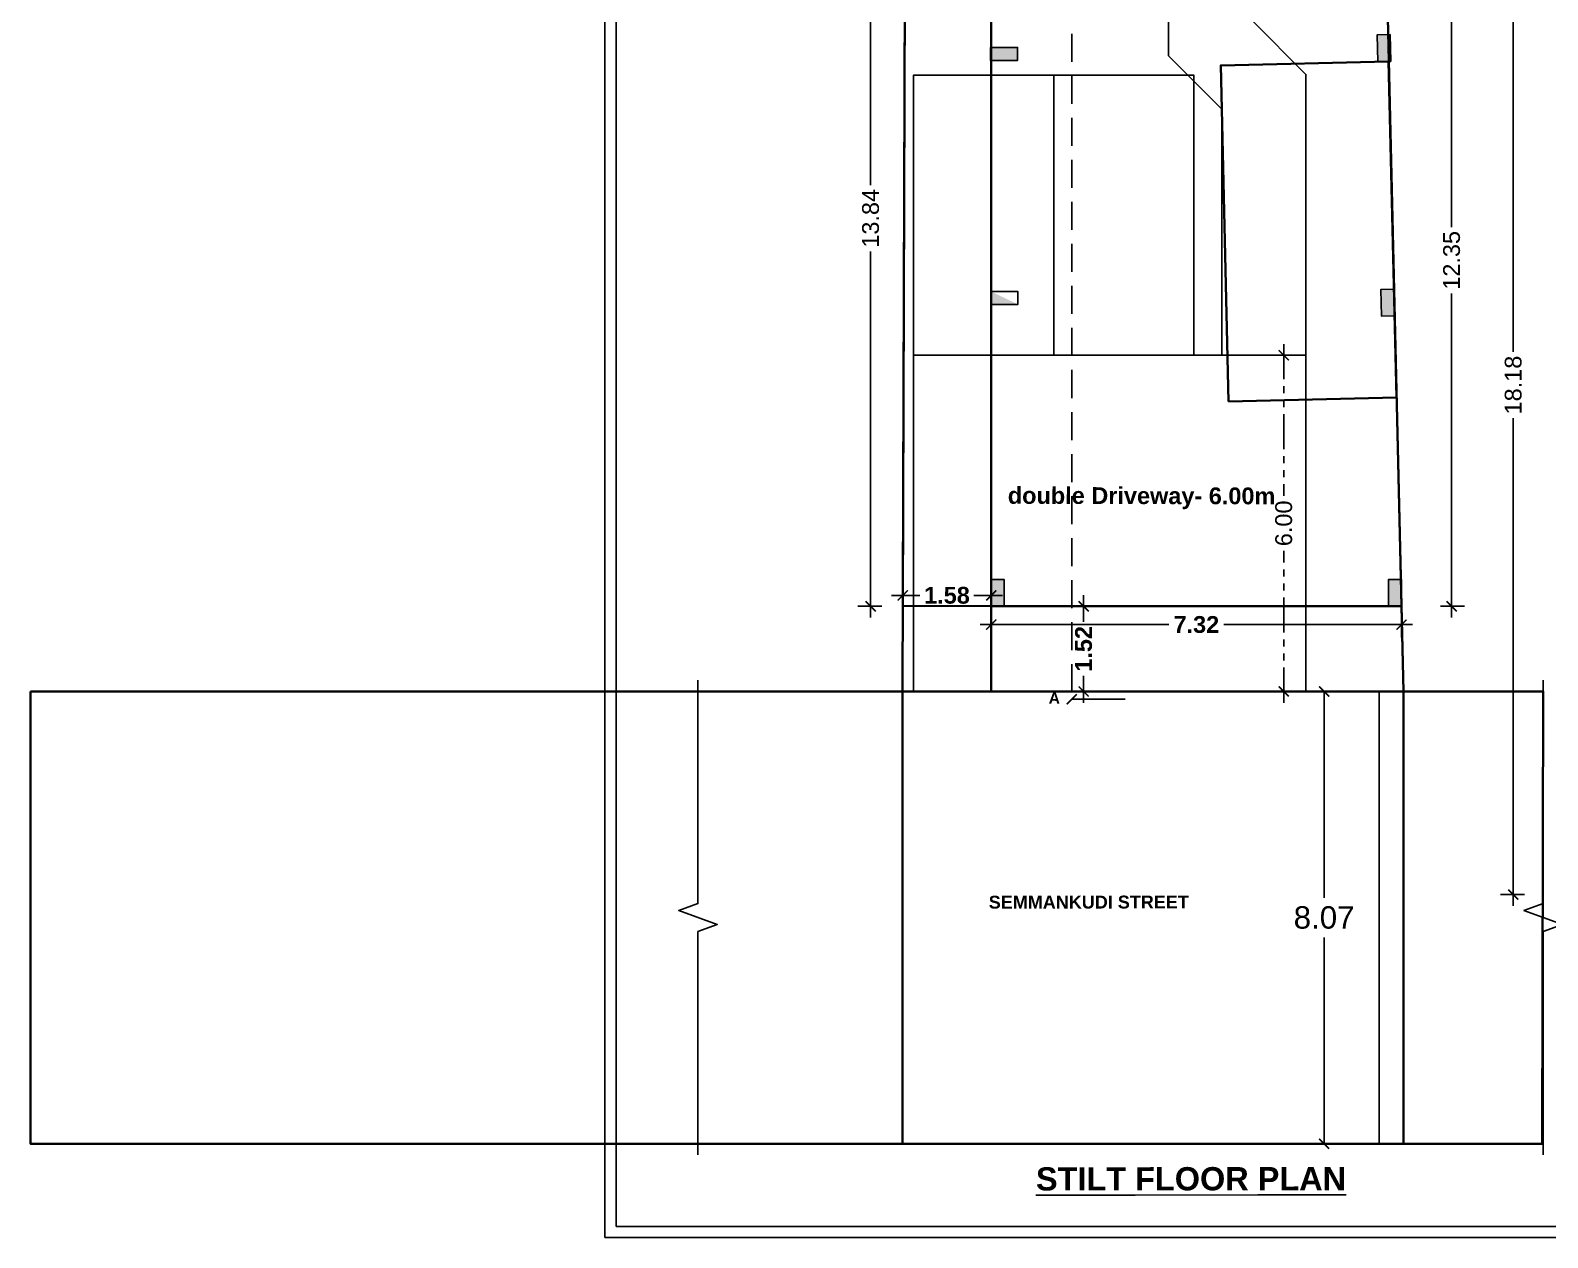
# Model space of a CAD drawing. Header units: metres. Extents: x 5674 to 70840, y 2109 to 4276.
# Drawn here: x 5673.92 to 5700.99, y 2109.48 to 2131.03 of the extents above; entities that cross this region are included whole.
import ezdxf

# ---------------------------------------------------------------- set-up
doc = ezdxf.new("R2010")
doc.units = ezdxf.units.M
for name, pattern in [('DASHED', [0.75, 0.5, -0.25]), ('DOT2', [0.125, 0, -0.125]), ('HIDDEN', [0.375, 0.25, -0.125]), ('PHANTOM2', [1.25, 0.625, -0.125, 0.125, -0.125, 0.125, -0.125])]:
    doc.linetypes.add(name, pattern=pattern)
for name, color, linetype in [('AS_AT_SITE', 7, 'Continuous'), ('BLK_1_FLR_0_BLT_UP_AREA', 7, 'Continuous'), ('BLK_1_FLR_0_STILT_PARKING', 7, 'Continuous'), ('BLK_1_LVL_0_BLDG_FOOT_PRINT', 7, 'Continuous'), ('BLK_1_LVL_0_FRONT_SETBACK', 7, 'Continuous'), ('BLK_1_LVL_0_SIDE_SETBACK2', 7, 'Continuous'), ('DRIVE_WAY', 254, 'DOT2'), ('FMB_OR_PLR', 7, 'Continuous'), ('PARKING_SLOT', 30, 'Continuous'), ('PER_AISLE_WIDTH', 5, 'Continuous'), ('PLOT_BOUNDARY', 7, 'Continuous'), ('ROAD_WIDTH', 1, 'Continuous'), ('SUPER_IMPOSED', 7, 'Continuous'), ('TWO_WHEELER_DRIVE_WAY', 6, 'Continuous')]:
    doc.layers.add(name, color=color, linetype=linetype)
doc.layers.add('BLK_1_FIRE_TENDER_MOVEMENT', color=7, linetype='Continuous', lineweight=0)
doc.styles.add('S.M.S .HEADING', font='arial.ttf')
doc.styles.get("Standard").update_dxf_attribs({"font": 'arial.ttf'})
doc.dimstyles.get("Standard").update_dxf_attribs({"dimtxt": 0.18, "dimasz": 0.18, "dimexe": 0.18, "dimexo": 0.0625, "dimgap": 0.09, "dimtad": 0, "dimtih": 1, "dimtoh": 1, "dimdec": 4, "dimzin": 0, "dimdsep": 46, "dimtxsty": 'Standard', "dimcen": 0.09, "dimsd1": 1, "dimsd2": 1, "dimadec": 0, "dimazin": 0, "dimtfac": 1, "dimtdec": 4, "dimtofl": 0, "dimtmove": 0, "dimatfit": 3, "dimfxl": 0, "dimtolj": 1, "dimtzin": 0, "dimarcsym": 0})
doc.dimstyles.new('STANDARD$0', dxfattribs={"dimtxt": 0.25, "dimasz": 0.18, "dimexe": 0.15, "dimexo": 0.15, "dimgap": 0.1, "dimtad": 0, "dimzin": 0, "dimdsep": 46, "dimtxsty": 'Standard', "dimblk": 'OBLIQUE', "dimcen": 0.0625, "dimdle": 0.02, "dimadec": 0, "dimazin": 0, "dimtfac": 1, "dimtix": 1, "dimtofl": 0, "dimtmove": 2, "dimatfit": 3, "dimldrblk": 'OBLIQUE', "dimfxl": 0, "dimtolj": 1, "dimtzin": 0, "dimarcsym": 0})

# ---------------------------------------------------------------- blocks, each defined once
blk = doc.blocks.new('_ArchTick')
at = {"color": 0, "linetype": 'ByBlock', "const_width": 0.15}
blk.add_lwpolyline([(-0.5, -0.5), (0.5, 0.5)], dxfattribs=at)
blk = doc.blocks.new('*D30')
at = {"color": 0}
for p, q in [((5700.377, 2133.991), (5700.377, 2125.292)), ((5700.577, 2133.791), (5700.147, 2133.791)), ((5700.377, 2115.407), (5700.377, 2124.107)), ((5700.577, 2115.607), (5700.147, 2115.607))]:
    blk.add_line(p, q, dxfattribs=at)
at = {"layer": 'Defpoints', "color": 0}
for p in [(5700.377, 2133.791), (5702.126, 2133.791), (5702.126, 2115.607)]:
    blk.add_point(p, dxfattribs=at)
at = {"color": 0, "xscale": 0.18, "yscale": 0.18, "zscale": 0.18}
for p, rotation in [((5700.377, 2133.791), 90), ((5700.377, 2115.607), 270)]:
    blk.add_blockref('_ArchTick', p, dxfattribs=dict(at, rotation=rotation))
at = {"color": 0, "insert": (5700.377, 2124.699), "char_height": 0.3, "attachment_point": 5, "rotation": 90}
blk.add_mtext('\\A1;18.18', dxfattribs=at)
blk = doc.blocks.new('*D46')
at = {"color": 0}
for p, q in [((5699.278, 2133.296), (5699.278, 2127.517)), ((5699.078, 2133.096), (5699.508, 2133.096)), ((5699.278, 2120.551), (5699.278, 2126.33)), ((5699.078, 2120.751), (5699.508, 2120.751))]:
    blk.add_line(p, q, dxfattribs=at)
at = {"layer": 'Defpoints', "color": 0}
for p in [(5698.098, 2133.096), (5698.382, 2120.751), (5699.278, 2120.751)]:
    blk.add_point(p, dxfattribs=at)
at = {"color": 0, "xscale": 0.18, "yscale": 0.18, "zscale": 0.18}
for p, rotation in [((5699.278, 2133.096), 90), ((5699.278, 2120.751), 270)]:
    blk.add_blockref('_ArchTick', p, dxfattribs=dict(at, rotation=rotation))
at = {"color": 0, "insert": (5699.278, 2126.924), "char_height": 0.3, "attachment_point": 5, "rotation": 90}
blk.add_mtext('\\A1;12.35', dxfattribs=at)
blk = doc.blocks.new('*D47')
at = {"color": 0}
for p, q in [((5688.91, 2134.796), (5688.91, 2128.265)), ((5689.11, 2134.596), (5688.68, 2134.596)), ((5688.91, 2120.551), (5688.91, 2127.082)), ((5689.11, 2120.751), (5688.68, 2120.751))]:
    blk.add_line(p, q, dxfattribs=at)
at = {"layer": 'Defpoints', "color": 0}
for p in [(5691.062, 2134.596), (5688.91, 2120.751), (5691.062, 2120.751)]:
    blk.add_point(p, dxfattribs=at)
at = {"color": 0, "xscale": 0.18, "yscale": 0.18, "zscale": 0.18}
for p, rotation in [((5688.91, 2134.596), 90), ((5688.91, 2120.751), 270)]:
    blk.add_blockref('_ArchTick', p, dxfattribs=dict(at, rotation=rotation))
at = {"color": 0, "insert": (5688.91, 2127.674), "char_height": 0.3, "attachment_point": 5, "rotation": 90}
blk.add_mtext('\\A1;13.84', dxfattribs=at)
blk = doc.blocks.new('*D49')
at = {"color": 0}
for p, q in [((5689.283, 2120.946), (5689.79, 2120.946)), ((5689.483, 2120.946), (5689.483, 2120.716)), ((5691.262, 2120.946), (5690.754, 2120.946)), ((5691.062, 2120.946), (5691.062, 2120.716))]:
    blk.add_line(p, q, dxfattribs=at)
at = {"layer": 'Defpoints', "color": 0}
for p in [(5689.483, 2120.963), (5691.062, 2120.963), (5691.062, 2120.946)]:
    blk.add_point(p, dxfattribs=at)
at = {"color": 0, "xscale": 0.18, "yscale": 0.18, "zscale": 0.18, "rotation": 180}
blk.add_blockref('_ArchTick', (5689.483, 2120.946), dxfattribs=at)
at = {"color": 0, "xscale": 0.18, "yscale": 0.18, "zscale": 0.18}
blk.add_blockref('_ArchTick', (5691.062, 2120.946), dxfattribs=at)
at = {"color": 0, "insert": (5690.272, 2120.946), "char_height": 0.3, "attachment_point": 5}
blk.add_mtext('\\A1;{\\fArial|b1|i0|c0|p34;1.58}', dxfattribs=at)
blk = doc.blocks.new('*D20')
at = {"color": 0}
for p, q in [((5690.862, 2120.424), (5694.233, 2120.424)), ((5691.062, 2120.521), (5691.062, 2120.194)), ((5698.582, 2120.424), (5695.21, 2120.424)), ((5698.382, 2120.521), (5698.382, 2120.194))]:
    blk.add_line(p, q, dxfattribs=at)
at = {"layer": 'Defpoints', "color": 0}
for p in [(5691.062, 2120.751), (5698.382, 2120.751), (5698.382, 2120.424)]:
    blk.add_point(p, dxfattribs=at)
at = {"color": 0, "xscale": 0.18, "yscale": 0.18, "zscale": 0.18, "rotation": 180}
blk.add_blockref('_ArchTick', (5691.062, 2120.424), dxfattribs=at)
at = {"color": 0, "xscale": 0.18, "yscale": 0.18, "zscale": 0.18}
blk.add_blockref('_ArchTick', (5698.382, 2120.424), dxfattribs=at)
at = {"color": 0, "insert": (5694.722, 2120.424), "char_height": 0.3, "attachment_point": 5}
blk.add_mtext('\\A1;{\\fArial|b1|i0|c0|p34;7.32}', dxfattribs=at)
blk = doc.blocks.new('*D52')
at = {"color": 0}
for p, q in [((5692.711, 2120.951), (5692.711, 2120.472)), ((5692.711, 2120.751), (5692.941, 2120.751)), ((5692.711, 2119.031), (5692.711, 2119.51)), ((5692.711, 2119.231), (5692.941, 2119.231))]:
    blk.add_line(p, q, dxfattribs=at)
at = {"layer": 'Defpoints', "color": 0}
for p in [(5692.711, 2120.751), (5692.711, 2119.231), (5692.711, 2119.231)]:
    blk.add_point(p, dxfattribs=at)
at = {"color": 0, "xscale": 0.18, "yscale": 0.18, "zscale": 0.18}
for p, rotation in [((5692.711, 2120.751), 90), ((5692.711, 2119.231), 270)]:
    blk.add_blockref('_ArchTick', p, dxfattribs=dict(at, rotation=rotation))
at = {"color": 0, "insert": (5692.711, 2119.991), "char_height": 0.3, "attachment_point": 5, "rotation": 90}
blk.add_mtext('\\A1;{\\fArial|b1|i0|c0|p34;1.52}', dxfattribs=at)
blk = doc.blocks.new('*D103')
at = {"layer": 'Defpoints', "color": 0}
for p in [(5697.11, 2119.231), (5697.002, 2111.161), (5697.11, 2111.161)]:
    blk.add_point(p, dxfattribs=at)
at = {"layer": 'ROAD_WIDTH', "color": 0, "lineweight": -2}
for p, q in [((5696.91, 2119.231), (5696.822, 2119.231)), ((5697.002, 2119.231), (5697.002, 2115.551)), ((5697.002, 2111.161), (5697.002, 2114.842)), ((5696.91, 2111.161), (5696.822, 2111.161))]:
    blk.add_line(p, q, dxfattribs=at)
at = {"layer": 'ROAD_WIDTH', "color": 0, "lineweight": -2, "xscale": 0.18, "yscale": 0.18, "zscale": 0.18}
for p, rotation in [((5697.002, 2119.231), 90), ((5697.002, 2111.161), 270)]:
    blk.add_blockref('_ArchTick', p, dxfattribs=dict(at, rotation=rotation))
at = {"layer": 'ROAD_WIDTH', "color": 0, "lineweight": 35, "insert": (5697.002, 2115.196), "char_height": 0.4, "attachment_point": 5, "style": 'S.M.S .HEADING'}
blk.add_mtext('\\A1;8.07', dxfattribs=at)
blk = doc.blocks.new('*D115')
at = {"layer": 'Defpoints', "color": 0}
for p in [(5696.282, 2125.231), (5696.422, 2125.231), (5696.422, 2119.231)]:
    blk.add_point(p, dxfattribs=at)
at = {"layer": 'DRIVE_WAY', "color": 0, "linetype": 'PHANTOM2'}
for p, q in [((5696.282, 2125.431), (5696.282, 2122.721)), ((5696.282, 2119.031), (5696.282, 2121.741))]:
    blk.add_line(p, q, dxfattribs=at)
at = {"layer": 'DRIVE_WAY', "color": 0, "linetype": 'HIDDEN'}
for p, q in [((5696.282, 2125.231), (5696.082, 2125.231)), ((5696.282, 2119.231), (5696.082, 2119.231))]:
    blk.add_line(p, q, dxfattribs=at)
at = {"layer": 'DRIVE_WAY', "color": 0, "xscale": 0.18, "yscale": 0.18, "zscale": 0.18}
for p, rotation in [((5696.282, 2125.231), 90), ((5696.282, 2119.231), 270)]:
    blk.add_blockref('_ArchTick', p, dxfattribs=dict(at, rotation=rotation))
at = {"layer": 'DRIVE_WAY', "color": 0, "insert": (5696.282, 2122.231), "char_height": 0.3, "attachment_point": 5, "rotation": 90}
blk.add_mtext('\\A1;6.00', dxfattribs=at)

msp = doc.modelspace()

# ---------------------------------------------------------------- hatches: boundary and pattern name
at = {"linetype": 'Continuous'}
h = msp.add_hatch(color=256, dxfattribs=at)
h.dxf.hatch_style = 1
h.paths.add_polyline_path([(5698.18992, 2130.47326), (5698.17789, 2130.9531), (5697.94796, 2130.94734), (5697.95999, 2130.46749)])
h = msp.add_hatch(color=256, dxfattribs=at)
h.dxf.hatch_style = 1
h.paths.add_polyline_path([(5691.05174, 2130.4924), (5691.53174, 2130.4924), (5691.53174, 2130.7224), (5691.05174, 2130.7224)])
h = msp.add_hatch(color=256, dxfattribs=at)
h.dxf.hatch_style = 1
h.paths.add_polyline_path([(5691.05174, 2130.4924), (5691.53174, 2130.4924), (5691.53174, 2130.7224), (5691.05174, 2130.7224)])
h = msp.add_hatch(color=256, dxfattribs=at)
h.dxf.hatch_style = 1
h.paths.add_polyline_path([(5691.05901, 2126.36778), (5691.05901, 2126.13778), (5691.53901, 2126.13778)])
h = msp.add_hatch(color=256, dxfattribs=at)
h.dxf.hatch_style = 1
h.paths.add_polyline_path([(5691.05901, 2126.36778), (5691.05901, 2126.13778), (5691.53901, 2126.13778)])
h = msp.add_hatch(color=256, dxfattribs=at)
h.dxf.hatch_style = 1
h.paths.add_polyline_path([(5698.02864, 2125.92623), (5698.25857, 2125.93199), (5698.24654, 2126.41184), (5698.01661, 2126.40608)])
h = msp.add_hatch(color=256, dxfattribs=at)
h.dxf.hatch_style = 1
h.paths.add_polyline_path([(5691.29174, 2120.75122), (5691.29174, 2121.23122), (5691.06174, 2121.23122), (5691.06174, 2120.75122)])
h = msp.add_hatch(color=256, dxfattribs=at)
h.dxf.hatch_style = 1
h.paths.add_polyline_path([(5691.29174, 2120.75122), (5691.29174, 2121.23122), (5691.06174, 2121.23122), (5691.06174, 2120.75122)])
h = msp.add_hatch(color=256, dxfattribs=at)
h.dxf.hatch_style = 1
h.paths.add_polyline_path([(5698.15198, 2120.75091), (5698.38198, 2120.75091), (5698.38198, 2121.23091), (5698.15198, 2121.23091)])

# ---------------------------------------------------------------- linework, layer by layer
at = {"linetype": 'ByBlock'}
for p, q in [((5689.47697, 2119.2313), (5689.54728, 2140.62417)), ((5698.04564, 2135.35408), (5698.41697, 2119.2313)), ((5698.41697, 2119.2313), (5689.47697, 2119.2313))]:
    msp.add_line(p, q, dxfattribs=at)
at = {"linetype": 'DASHED'}
msp.add_line((5692.49865, 2140.71771), (5692.49865, 2119.0932), dxfattribs=at)
at = {"linetype": 'Continuous'}
for p, q in [((5691.06174, 2138.93582), (5691.06174, 2120.75122)), ((5698.41697, 2119.2313), (5698.04564, 2135.35408)), ((5691.06174, 2120.75122), (5698.38198, 2120.7509)), ((5689.47697, 2119.2313), (5698.41697, 2119.2313)), ((5689.47697, 2119.2313), (5690.47697, 2119.2313))]:
    msp.add_line(p, q, dxfattribs=at)
for p, q in [((5698.38243, 2120.7313), (5698.04564, 2135.35408)), ((5689.47697, 2119.2313), (5685.82837, 2119.2313)), ((5698.41697, 2119.2313), (5700.91114, 2119.2313)), ((5685.82837, 2111.1613), (5698.60284, 2111.1613)), ((5698.60284, 2111.1613), (5700.89155, 2111.1613))]:
    msp.add_line(p, q)
for points in [[(5684.16656, 2109.48474), (5766.16656, 2109.48474), (5766.16656, 2166.48474), (5684.16656, 2166.48474)], [(5684.36656, 2109.68474), (5765.96656, 2109.68474), (5765.96656, 2166.28474), (5684.36656, 2166.28474)]]:
    msp.add_lwpolyline(points, close=True)
for points in [[(5698.18992, 2130.47326), (5698.17789, 2130.9531), (5697.94796, 2130.94734), (5697.95999, 2130.46749)], [(5691.05174, 2130.4924), (5691.53174, 2130.4924), (5691.53174, 2130.7224), (5691.05174, 2130.7224)], [(5691.05174, 2130.4924), (5691.53174, 2130.4924), (5691.53174, 2130.7224), (5691.05174, 2130.7224)], [(5691.05901, 2126.13778), (5691.53901, 2126.13778), (5691.53901, 2126.36778), (5691.05901, 2126.36778)], [(5691.05901, 2126.13778), (5691.53901, 2126.13778), (5691.53901, 2126.36778), (5691.05901, 2126.36778)], [(5698.25857, 2125.93199), (5698.24654, 2126.41184), (5698.01661, 2126.40608), (5698.02864, 2125.92623)], [(5691.29174, 2120.75122), (5691.29174, 2121.23122), (5691.06174, 2121.23122), (5691.06174, 2120.75122)], [(5691.29174, 2120.75122), (5691.29174, 2121.23122), (5691.06174, 2121.23122), (5691.06174, 2120.75122)], [(5698.38198, 2120.75091), (5698.38198, 2121.23091), (5698.15198, 2121.23091), (5698.15198, 2120.75091)]]:
    msp.add_lwpolyline(points, close=True, dxfattribs=at)
for points in [[(5685.82837, 2119.4313), (5685.82837, 2115.4463), (5685.48494, 2115.3213), (5686.17181, 2115.0713), (5685.82837, 2114.9463), (5685.82837, 2110.9613)], [(5700.91114, 2119.4313), (5700.91114, 2115.4463), (5700.5677, 2115.3213), (5701.25457, 2115.0713), (5700.91114, 2114.9463), (5700.91114, 2110.9613)]]:
    msp.add_lwpolyline(points, dxfattribs=at)
for points in [[(5697.98448, 2119.2313), (5694.98448, 2119.2313)], [(5697.98448, 2119.2313), (5697.98448, 2111.1613)]]:
    msp.add_lwpolyline(points)
at = {"layer": 'AS_AT_SITE', "color": 6, "lineweight": 35}
msp.add_lwpolyline([(5689.47697, 2119.2313), (5698.41697, 2119.2313), (5698.04564, 2135.35408), (5691.07956, 2142.90244), (5687.3232, 2144.63525), (5685.60504, 2140.33551), (5689.54728, 2140.62417)], close=True, dxfattribs=at)
at = {"layer": 'BLK_1_FIRE_TENDER_MOVEMENT', "color": 161, "lineweight": 35}
msp.add_lwpolyline([(5695.29545, 2124.40494), (5698.29177, 2124.47394), (5698.15377, 2130.47235), (5695.15745, 2130.40341)], close=True, dxfattribs=at)
at = {"layer": 'BLK_1_FLR_0_BLT_UP_AREA', "color": 13, "lineweight": 35}
msp.add_lwpolyline([(5691.06174, 2120.75122), (5698.38198, 2120.7509), (5698.04564, 2135.35408), (5694.7402, 2138.93582), (5691.06174, 2138.93582)], close=True, dxfattribs=at)
at = {"layer": 'BLK_1_FLR_0_STILT_PARKING', "color": 13}
msp.add_lwpolyline([(5691.06174, 2120.75122), (5698.38198, 2120.7509), (5698.04564, 2135.35408), (5694.7402, 2138.93582), (5691.06174, 2138.93582)], close=True, dxfattribs=at)
at = {"layer": 'BLK_1_LVL_0_BLDG_FOOT_PRINT', "color": 1, "lineweight": 35}
msp.add_lwpolyline([(5691.06174, 2120.75122), (5698.38198, 2120.7509), (5698.04564, 2135.35408), (5694.7402, 2138.93582), (5691.06174, 2138.93582)], close=True, dxfattribs=at)
at = {"layer": 'BLK_1_LVL_0_FRONT_SETBACK', "color": 2, "lineweight": 35}
msp.add_lwpolyline([(5691.06174, 2120.75122), (5691.06174, 2119.2313), (5698.41697, 2119.2313), (5698.38198, 2120.7509)], close=True, dxfattribs=at)
at = {"layer": 'BLK_1_LVL_0_SIDE_SETBACK2', "color": 102, "lineweight": 35}
msp.add_lwpolyline([(5691.06174, 2120.75122), (5689.48199, 2120.75641), (5689.54173, 2138.93582), (5691.06174, 2138.93582)], close=True, dxfattribs=at)
at = {"layer": 'DRIVE_WAY', "linetype": 'ByBlock'}
msp.add_lwpolyline([(5689.67697, 2119.2313), (5696.67697, 2119.2313), (5696.67697, 2125.2313), (5689.67697, 2125.2313)], close=True, dxfattribs=at)
at = {"layer": 'FMB_OR_PLR', "color": 70, "lineweight": 35}
msp.add_lwpolyline([(5689.47697, 2119.2313), (5698.41697, 2119.2313), (5698.04564, 2135.35408), (5691.07956, 2142.90244), (5687.3232, 2144.63525), (5685.60504, 2140.33551), (5689.54728, 2140.62417)], close=True, dxfattribs=at)
at = {"layer": 'PARKING_SLOT'}
for points in [[(5689.67697, 2125.2313), (5692.17697, 2125.2313), (5692.17697, 2130.2313), (5689.67697, 2130.2313)], [(5692.17697, 2125.2313), (5694.67697, 2125.2313), (5694.67697, 2130.2313), (5692.17697, 2130.2313)]]:
    msp.add_lwpolyline(points, close=True, dxfattribs=at)
at = {"layer": 'PER_AISLE_WIDTH', "linetype": 'ByBlock'}
msp.add_lwpolyline([(5689.67697, 2119.2313), (5696.67697, 2119.2313), (5696.67697, 2125.2313), (5689.67697, 2125.2313)], close=True, dxfattribs=at)
at = {"layer": 'PLOT_BOUNDARY', "color": 70, "lineweight": 35}
msp.add_lwpolyline([(5689.47697, 2119.2313), (5698.41697, 2119.2313), (5698.04564, 2135.35408), (5691.07956, 2142.90244), (5687.3232, 2144.63525), (5685.60504, 2140.33551), (5689.54728, 2140.62417)], close=True, dxfattribs=at)
at = {"layer": 'ROAD_WIDTH', "lineweight": 35}
for points in [[(5673.91559, 2119.2313), (5673.91559, 2111.1613), (5700.89155, 2111.1613), (5700.91114, 2119.2313)], [(5689.47697, 2119.2313), (5689.47701, 2111.1613), (5698.41702, 2111.1613), (5698.41702, 2119.2313)]]:
    msp.add_lwpolyline(points, close=True, dxfattribs=at)
at = {"layer": 'SUPER_IMPOSED', "color": 5, "lineweight": 35}
msp.add_lwpolyline([(5689.47697, 2119.2313), (5698.41697, 2119.2313), (5698.04564, 2135.35408), (5691.07956, 2142.90244), (5687.3232, 2144.63525), (5685.60504, 2140.33551), (5689.54728, 2140.62417)], close=True, dxfattribs=at)
at = {"layer": 'TWO_WHEELER_DRIVE_WAY', "ltscale": 400}
msp.add_lwpolyline([(5695.17697, 2125.2313), (5696.67697, 2125.2313), (5696.67697, 2130.2431), (5695.71841, 2131.20166), (5695.71841, 2131.20166), (5694.22617, 2131.20166), (5694.22617, 2130.57259), (5695.17697, 2129.62178)], close=True, dxfattribs=at)

# ---------------------------------------------------------------- texts
at = {"lineweight": 35, "ltscale": 0.3, "insert": (5691.35812, 2122.88035), "char_height": 0.3, "attachment_point": 1, "rotation": 359.868476, "style": 'S.M.S .HEADING'}
msp.add_mtext_dynamic_manual_height_columns('{\\fArial|b1|i0|c0|p34;double Driveway- 6.00m}', width=9.1330359, gutter_width=10, heights=[0], dxfattribs=at)
at = {"insert": (5692.08896, 2119.21413), "char_height": 0.2, "attachment_point": 1, "rotation": 359.394536}
msp.add_mtext('{\\fArial|b1|i0|c0|p34;A}', dxfattribs=at)
at = {"insert": (5691.0177, 2115.58583), "char_height": 0.23, "width": 11.8731372, "attachment_point": 1, "rotation": 0.056226, "style": 'S.M.S .HEADING'}
msp.add_mtext('{\\fArial|b1|i0|c0|p34;SEMMANKUDI STREET}', dxfattribs=at)
at = {"lineweight": 25, "insert": (5691.85988, 2110.74054), "char_height": 0.4146024, "width": 11.8731372, "attachment_point": 1, "rotation": 0.056226, "style": 'S.M.S .HEADING'}
msp.add_mtext('{\\fArial|b1|i0|c0|p34;\\LSTILT FLOOR PLAN}', dxfattribs=at)

# ---------------------------------------------------------------- dimensions: what is measured, and where the dimension line sits
for base, p1, p2, picture, middle in [((5688.91043, 2120.75122), (5691.06174, 2134.59582), (5691.06174, 2120.75122), '*D47', (5688.91043, 2127.67352)), ((5699.27758, 2120.7509), (5698.09764, 2133.09618), (5698.38198, 2120.7509), '*D46', (5699.27758, 2126.92354))]:
    dim = msp.add_linear_dim(base=base, p1=p1, p2=p2, angle=90, dimstyle='STANDARD$0', override={"dimtxt": 0.3, "dimexe": 0.23, "dimexo": 0.23, "dimblk": 'ArchTick', "dimdle": 0.2, "dimldrblk": 'ArchTick', "dimfxl": 0.2, "dimlwd": 65535, "dimlwe": 65535, "dimarcsym": 2})
    dim.commit()
    dim.dimension.update_dxf_attribs({"geometry": picture, "text_midpoint": middle})
dim = msp.add_aligned_dim(p1=(5702.12626, 2115.60684), p2=(5702.12626, 2133.79144), distance=1.74914, dimstyle='STANDARD$0', override={"dimtxt": 0.3, "dimexe": 0.23, "dimexo": 0.23, "dimblk": 'ArchTick', "dimdle": 0.2, "dimldrblk": 'ArchTick', "dimfxl": 0.2, "dimlwd": 65535, "dimlwe": 65535, "dimarcsym": 2})
dim.commit()
dim.dimension.update_dxf_attribs({"geometry": '*D30', "text_midpoint": (5700.37713, 2124.69914)})
for base, p1, p2, picture, middle in [((5691.06174, 2120.94647), (5689.48266, 2120.96296), (5691.06174, 2120.96296), '*D49', (5690.2722, 2120.94647)), ((5698.38198, 2120.4239), (5691.06174, 2120.75122), (5698.38198, 2120.7509), '*D20', (5694.72186, 2120.4239))]:
    dim = msp.add_linear_dim(base=base, p1=p1, p2=p2, text='{\\fArial|b1|i0|c0|p34;<>}', dimstyle='STANDARD$0', override={"dimtxt": 0.3, "dimexe": 0.23, "dimexo": 0.23, "dimblk": 'ArchTick', "dimdle": 0.2, "dimldrblk": 'ArchTick', "dimfxl": 0.2, "dimlwd": 65535, "dimlwe": 65535, "dimarcsym": 2})
    dim.commit()
    dim.dimension.update_dxf_attribs({"geometry": picture, "text_midpoint": middle})
dim = msp.add_linear_dim(base=(5692.71089, 2119.2313), p1=(5692.71089, 2120.75115), p2=(5692.71089, 2119.2313), angle=90, text='{\\fArial|b1|i0|c0|p34;<>}', dimstyle='STANDARD$0', override={"dimtxt": 0.3, "dimexe": 0.23, "dimexo": 0.23, "dimblk": 'ArchTick', "dimdle": 0.2, "dimldrblk": 'ArchTick', "dimfxl": 0.2, "dimlwd": 65535, "dimlwe": 65535, "dimarcsym": 2})
dim.commit()
dim.dimension.update_dxf_attribs({"geometry": '*D52', "text_midpoint": (5692.71089, 2119.99122)})
at = {"layer": 'DRIVE_WAY'}
dim = msp.add_aligned_dim(p1=(5696.42165, 2119.2313), p2=(5696.42165, 2125.2313), distance=0.13968, dimstyle='STANDARD$0', override={"dimtxt": 0.3, "dimexe": 0.2, "dimexo": 0.2, "dimblk": 'ArchTick', "dimdle": 0.2, "dimldrblk": 'ArchTick', "dimlwd": 65535, "dimlwe": 65535, "dimarcsym": 2}, dxfattribs=at)
dim.commit()
dim.dimension.update_dxf_attribs({"geometry": '*D115', "text_midpoint": (5696.28197, 2122.2313)})
at = {"layer": 'ROAD_WIDTH', "color": 1, "lineweight": 35}
dim = msp.add_linear_dim(base=(5697.00218, 2111.1613), p1=(5697.11009, 2119.2313), p2=(5697.11009, 2111.1613), angle=90, dimstyle='STANDARD$0', override={"dimtxt": 0.4, "dimexe": 0.18, "dimexo": 0.2, "dimgap": 0.15, "dimtih": 1, "dimtoh": 1, "dimtxsty": 'S.M.S .HEADING', "dimblk": 'ArchTick', "dimcen": 0.09, "dimdle": 0, "dimtdec": 4, "dimtix": 0, "dimtofl": 1, "dimtmove": 0, "dimldrblk": 'ArchTick', "dimfxl": 0.18, "dimfxlon": 0}, dxfattribs=at)
dim.commit()
dim.dimension.update_dxf_attribs({"geometry": '*D103', "text_midpoint": (5697.00218, 2115.1963)})

# ---------------------------------------------------------------- leaders
at = {"path_type": 1}
msp.add_leader([(5692.49865, 2119.0932), (5693.45062, 2119.0932)], dimstyle='Standard', override={"dimtxt": 0.3, "dimexe": 0.23, "dimexo": 0.23, "dimgap": 0.09, "dimtad": 0, "dimdec": 2, "dimdle": 0.2, "dimsd1": 0, "dimsd2": 0, "dimtdec": 2, "dimldrblk": 'ArchTick', "dimfxl": 75, "dimfxlon": 1, "dimlwd": 65535, "dimlwe": 65535, "dimarcsym": 2}, dxfattribs=at)

doc.saveas('drawing.dxf')
